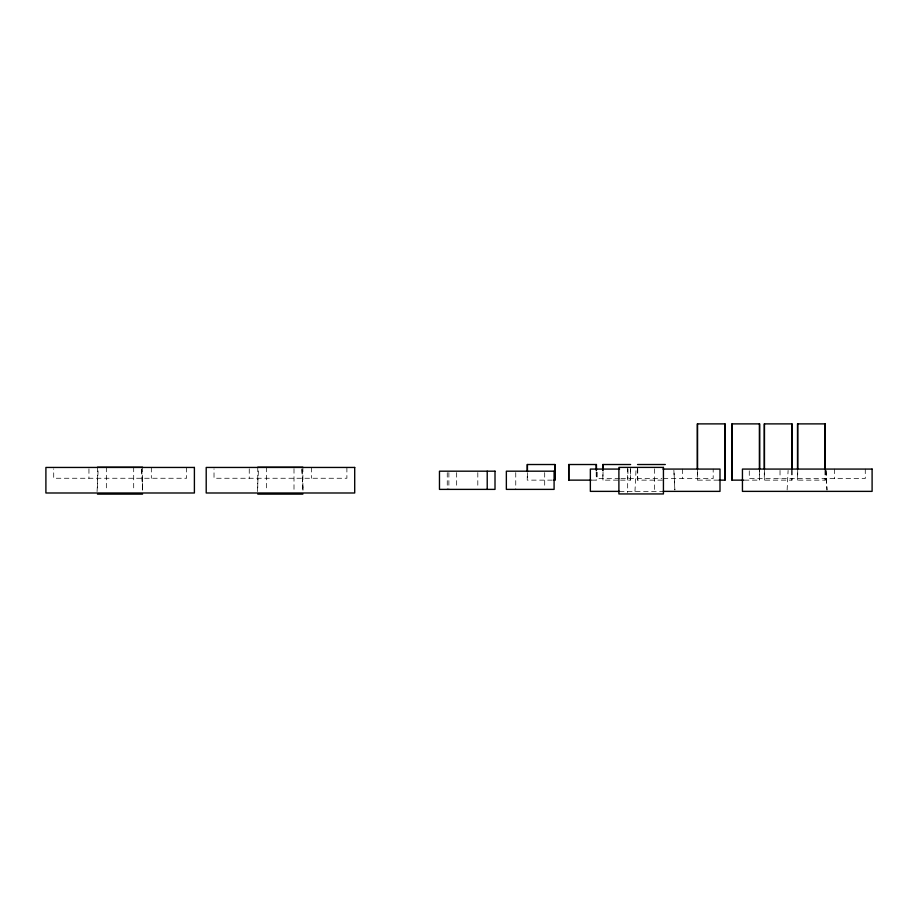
<?xml version="1.0" encoding="UTF-8"?>
<svg xmlns="http://www.w3.org/2000/svg" width="918" height="918" viewBox="0 0 918 918"><rect width="100%" height="100%" fill="white"/><g stroke="black" fill="none" stroke-linecap="round" stroke-linejoin="round"><path stroke-width="0.69" stroke-dasharray="4.59 3.44" d="M97.067 491.566L98.203 468.868M257.373 491.566L258.509 468.868M634.969 491.371L636.071 469.075M787.128 489.971L788.103 470.464M619.604 478.507L597.182 478.507L597.182 471.76M620.901 478.507L661.912 478.507M663.266 478.507L713.183 478.507L713.183 469.075M552.257 480.137L527.242 480.137L527.242 473.034M591.605 480.137L596.448 480.137L596.459 471.623M618.021 480.137L602.839 480.137L602.828 471.623M620.545 480.137L630.609 480.137L630.609 467.354M662.44 480.137L637.551 480.137L637.551 467.354M718.519 480.137L697.336 480.137L697.336 470.291M744.36 480.137L759.656 480.137L759.656 470.291M619.489 491.371L662.188 491.371M825.97 470.257L826.98 490.028M673.869 470.257L674.879 490.028L673.961 470.934M301.873 468.811L303.032 491.555L301.965 469.419M141.567 468.811L142.726 491.555L141.659 469.419M826.051 470.934L827.003 490.005M865.272 469.075L865.272 478.507L749.272 478.507L749.272 470.418M834.485 469.075L834.485 478.507M825.293 470.291L825.293 480.137L797.512 480.137L797.512 470.291M825.041 470.291L825.041 480.137M797.708 470.291L797.708 480.137M792.062 470.291L792.062 480.137L764.292 480.137L764.281 470.291M791.821 470.291L791.821 480.137M780.025 470.418L780.025 478.507M764.476 470.291L764.476 480.137M759.415 470.291L759.415 480.137M697.531 470.291L697.531 480.137M682.395 469.075L682.395 478.507M654.66 468.8L654.66 492.541M637.746 468.777L637.746 480.137M630.368 467.354L630.368 480.137M627.935 469.075L627.935 478.507M627.671 467.4L627.671 492.541M603.023 471.623L603.023 480.137M596.207 471.623L596.207 480.137M544.695 472.586L544.695 487.986M527.437 473.034L527.437 480.137M515.755 472.586L515.755 489.386M477.808 472.586L477.808 487.986M456.671 472.586L456.671 487.986M448.879 472.586L448.879 489.386M447.261 472.586L447.261 489.386M346.889 467.446L346.889 478.255L214.02 478.255L214.02 468.8M311.627 467.446L311.627 478.255M302.894 467.228L302.894 491.279M294.001 468.639L294.001 491.279M266.645 467.228L266.645 491.279M257.763 467.228L257.763 491.279M249.248 468.8L249.248 478.255M186.583 467.446L186.583 478.255L53.714 478.255L53.714 468.8M151.321 467.446L151.321 478.255M142.588 467.228L142.588 491.279M133.695 467.228L133.695 491.279M106.339 467.228L106.339 491.279M97.457 467.228L97.457 491.279M88.943 468.8L88.943 478.255"/><path stroke-width="1.38" d="M630.609 464.519L602.839 464.519L602.828 470.2M637.551 464.519L665.32 464.519M97.457 467.228L142.577 467.228M257.763 467.228L302.883 467.228M619.604 469.075L590.354 469.075L590.354 491.371L619.489 491.371M662.98 469.075L719.999 469.075L719.999 491.371L662.991 491.371M553.875 480.137L555.011 480.137L555.011 464.519L527.242 464.519L527.242 471.623M591.043 480.137L568.69 480.137L568.678 464.519L596.448 464.519L596.459 470.2M719.092 480.137L725.105 480.137L725.105 423.886L697.336 423.886L697.336 468.891M743.695 480.137L731.887 480.137L731.887 423.886L759.656 423.886L759.656 468.891M97.457 494.113L142.577 494.113M257.763 494.113L302.883 494.113M825.293 468.891L825.293 423.886L797.512 423.886L797.512 468.891M825.041 423.886L825.041 468.891M797.708 423.886L797.708 468.891M792.062 468.891L792.062 423.886L764.292 423.886L764.281 468.891M791.821 423.886L791.821 468.891M764.476 423.886L764.476 468.891M759.415 423.886L759.415 468.891M732.082 423.886L732.082 480.137M724.864 423.886L724.864 480.137M697.531 423.886L697.531 468.891M603.023 464.519L603.023 470.2M596.207 464.519L596.207 470.2M568.873 464.519L568.873 480.137M554.77 464.519L554.77 480.137M527.437 464.519L527.437 471.623M487.217 471.186L487.217 489.386M194.398 467.446L45.9 467.446L45.9 492.989L194.398 492.989L194.398 467.446M354.704 467.446L206.206 467.446L206.206 492.989L354.704 492.989L354.704 467.446M663.427 467.4L618.893 467.4L618.893 493.941L663.427 493.941L663.439 467.4M872.1 469.075L742.444 469.075L742.444 491.371L872.1 491.371L872.1 469.075M495.009 471.186L439.47 471.186L439.47 489.386L495.009 489.386L495.009 471.186M554.093 471.186L506.357 471.186L506.357 489.386L554.093 489.386L554.093 471.186"/></g></svg>
